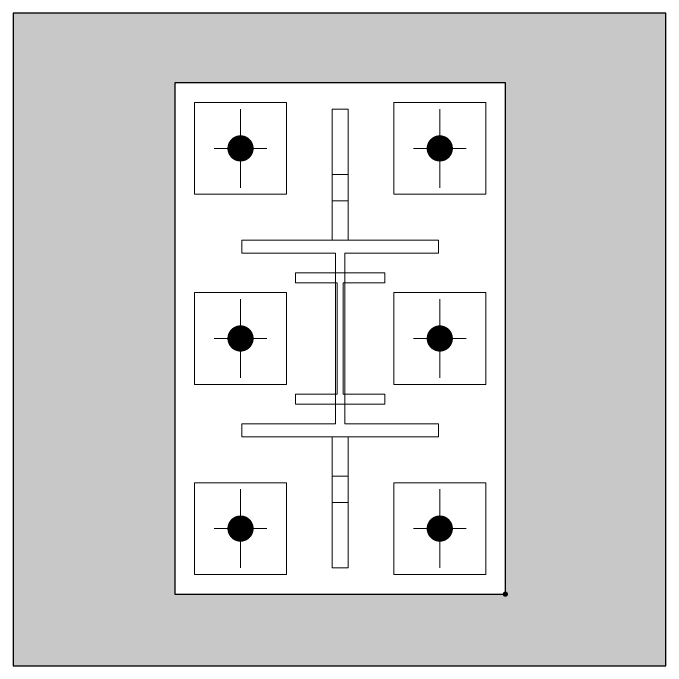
# Model space of a CAD drawing. Extents: x -18540 to 926017, y -610001 to -56924.
# Drawn here: x 92269 to 92769, y -592904 to -592404 of the extents above; entities that cross this region are included whole.
import ezdxf

# ---------------------------------------------------------------- set-up
doc = ezdxf.new("R2010")
doc.units = 0
doc.header["$LTSCALE"] = 10
doc.header["$MEASUREMENT"] = 0
doc.linetypes.add('线型2', pattern=[2.5, 1.5, -1])
for name, color, linetype in [('BJ02', 2, 'Continuous'), ('W-STEEL_FRAME钢架', 3, 'Continuous'), ('房屋工字钢', 2, 'Continuous')]:
    doc.layers.add(name, color=color, linetype=linetype)
for name, color, linetype, lineweight in [('孔标注', 9, 'Continuous', 18), ('字符标注', 9, 'Continuous', 18), ('柱_主零件_实线', 51, 'Continuous', 18), ('柱_零件_实线', 3, 'Continuous', 18), ('螺栓组-普通_实线', 9, 'Continuous', 18), ('钢板标注', 9, 'Continuous', 18)]:
    doc.layers.add(name, color=color, linetype=linetype, lineweight=lineweight)

# ---------------------------------------------------------------- blocks, each defined once
blk = doc.blocks.new('GZG')
at = {"layer": '孔标注', "ltscale": 100000, "const_width": 2.01}
blk.add_lwpolyline([(51.2, 341.35, 1), (49.2, 341.35, 1)], format="xyb", close=True, dxfattribs=at)
at = {"layer": '字符标注', "ltscale": 100000, "const_width": 2.01}
blk.add_lwpolyline([(203.81, 341.35, 1), (201.8, 341.35, 1)], format="xyb", close=True, dxfattribs=at)
at = {"layer": '柱_主零件_实线', "lineweight": 18, "ltscale": 100000}
for p, q in [((51.2, 261.04), (51.2, 271.08)), ((201.8, 271.08), (51.2, 271.08)), ((201.8, 261.04), (201.8, 271.08)), ((51.2, 261.04), (122.99, 261.04)), ((122.99, 261.04), (122.99, 130.52)), ((130.02, 261.04), (201.8, 261.04)), ((130.02, 130.52), (130.02, 261.04)), ((51.2, 120.48), (51.2, 130.52)), ((51.2, 130.52), (122.99, 130.52)), ((130.02, 130.52), (201.8, 130.52)), ((201.8, 120.48), (201.8, 130.52)), ((51.2, 120.48), (201.8, 120.48))]:
    blk.add_line(p, q, dxfattribs=at)
at = {"layer": '柱_零件_实线', "lineweight": 18, "ltscale": 100000}
for p, q in [((0, 0), (0, 391.55)), ((0, 391.55), (253, 391.55)), ((253, 391.55), (253, 0)), ((85.34, 376.49), (15.06, 376.49)), ((15.06, 376.49), (15.06, 306.22)), ((85.34, 306.22), (85.34, 376.49)), ((237.94, 376.49), (167.67, 376.49)), ((167.67, 376.49), (167.67, 306.22)), ((237.94, 306.22), (237.94, 376.49)), ((120.48, 371.47), (120.48, 271.08)), ((132.53, 371.47), (120.48, 371.47)), ((132.53, 271.08), (132.53, 371.47)), ((132.53, 321.27), (120.48, 321.27)), ((15.06, 306.22), (85.34, 306.22)), ((167.67, 306.22), (237.94, 306.22)), ((132.53, 271.08), (120.48, 271.08)), ((15.06, 230.92), (15.06, 160.64)), ((85.34, 230.92), (15.06, 230.92)), ((85.34, 160.64), (85.34, 230.92)), ((167.67, 230.92), (167.67, 160.64)), ((237.94, 230.92), (167.67, 230.92)), ((237.94, 160.64), (237.94, 230.92)), ((15.06, 160.64), (85.34, 160.64)), ((167.67, 160.64), (237.94, 160.64)), ((120.48, 120.48), (120.48, 20.08)), ((132.53, 120.48), (120.48, 120.48)), ((132.53, 20.08), (132.53, 120.48)), ((15.06, 85.34), (15.06, 15.06)), ((85.34, 85.34), (15.06, 85.34)), ((85.34, 15.06), (85.34, 85.34)), ((167.67, 85.34), (167.67, 15.06)), ((237.94, 85.34), (167.67, 85.34)), ((237.94, 15.06), (237.94, 85.34)), ((132.53, 70.28), (120.48, 70.28)), ((132.53, 20.08), (120.48, 20.08)), ((15.06, 15.06), (85.34, 15.06)), ((167.67, 15.06), (237.94, 15.06)), ((253, 0), (0, 0))]:
    blk.add_line(p, q, dxfattribs=at)
at = {"layer": '柱_零件_实线', "linetype": '线型2', "lineweight": 18, "ltscale": 100000}
for p, q in [((132.53, 301.2), (120.48, 301.2)), ((92.37, 245.98), (92.37, 238.35)), ((160.64, 245.98), (92.37, 245.98)), ((160.64, 245.98), (160.64, 238.35)), ((92.37, 238.35), (124.24, 238.35)), ((124.24, 238.35), (124.24, 153.21)), ((128.76, 238.35), (160.64, 238.35)), ((128.76, 153.21), (128.76, 238.35)), ((92.37, 153.21), (92.37, 145.58)), ((92.37, 153.21), (124.24, 153.21)), ((128.76, 153.21), (160.64, 153.21)), ((160.64, 153.21), (160.64, 145.58)), ((92.37, 145.58), (160.64, 145.58)), ((132.53, 90.36), (120.48, 90.36))]:
    blk.add_line(p, q, dxfattribs=at)
at = {"layer": '螺栓组-普通_实线', "lineweight": 18, "ltscale": 100000}
for p, q in [((50.2, 371.47), (50.2, 311.24)), ((202.8, 371.47), (202.8, 311.24)), ((70.28, 341.35), (30.12, 341.35)), ((222.88, 341.35), (182.73, 341.35)), ((50.2, 225.9), (50.2, 165.66)), ((202.8, 225.9), (202.8, 165.66)), ((70.28, 195.78), (30.12, 195.78)), ((222.88, 195.78), (182.73, 195.78)), ((50.2, 80.32), (50.2, 20.08)), ((202.8, 80.32), (202.8, 20.08)), ((70.28, 50.2), (30.12, 50.2)), ((222.88, 50.2), (182.73, 50.2))]:
    blk.add_line(p, q, dxfattribs=at)
at = {"layer": '螺栓组-普通_实线', "color": 1, "ltscale": 100000, "const_width": 10.04}
for points in [[(55.22, 341.35, 1), (45.18, 341.35, 1)], [(207.82, 341.35, 1), (197.78, 341.35, 1)], [(55.22, 195.78, 1), (45.18, 195.78, 1)], [(207.82, 195.78, 1), (197.78, 195.78, 1)], [(55.22, 50.2, 1), (45.18, 50.2, 1)], [(207.82, 50.2, 1), (197.78, 50.2, 1)]]:
    blk.add_lwpolyline(points, format="xyb", close=True, dxfattribs=at)
at = {"layer": '钢板标注', "ltscale": 100000, "const_width": 2.01}
for points in [[(51.2, 50.2, 1), (49.2, 50.2, 1)], [(254.01, 0, 1), (252, 0, 1)]]:
    blk.add_lwpolyline(points, format="xyb", close=True, dxfattribs=at)
blk = doc.blocks.new('GG')
at = {"layer": 'W-STEEL_FRAME钢架', "true_color": 0x636466}
h = blk.add_hatch(color=251, dxfattribs=at)
h.dxf.hatch_style = 1
h.paths.add_polyline_path([(500, 500), (0, 500), (0, 0), (500, 0)])
h.paths.add_polyline_path([(377, 55), (124, 55), (124, 446.55), (377, 446.55)], flags=16)
at = {"layer": 'BJ02', "color": 3}
blk.add_lwpolyline([(0, 0), (500, 0), (500, 500), (0, 500)], close=True, dxfattribs=at)
at = {"layer": '房屋工字钢', "color": 2}
blk.add_lwpolyline([(124, 55), (377, 55), (377, 446.55), (124, 446.55)], close=True, dxfattribs=at)
at = {"layer": 'W-STEEL_FRAME钢架', "color": 3}
blk.add_blockref('GZG', (124, 55), dxfattribs=at)

msp = doc.modelspace()

# ---------------------------------------------------------------- block references
at = {"layer": 'W-STEEL_FRAME钢架', "color": 3}
msp.add_blockref('GG', (92269.09, -592904.02), dxfattribs=at)

doc.saveas('drawing.dxf')
